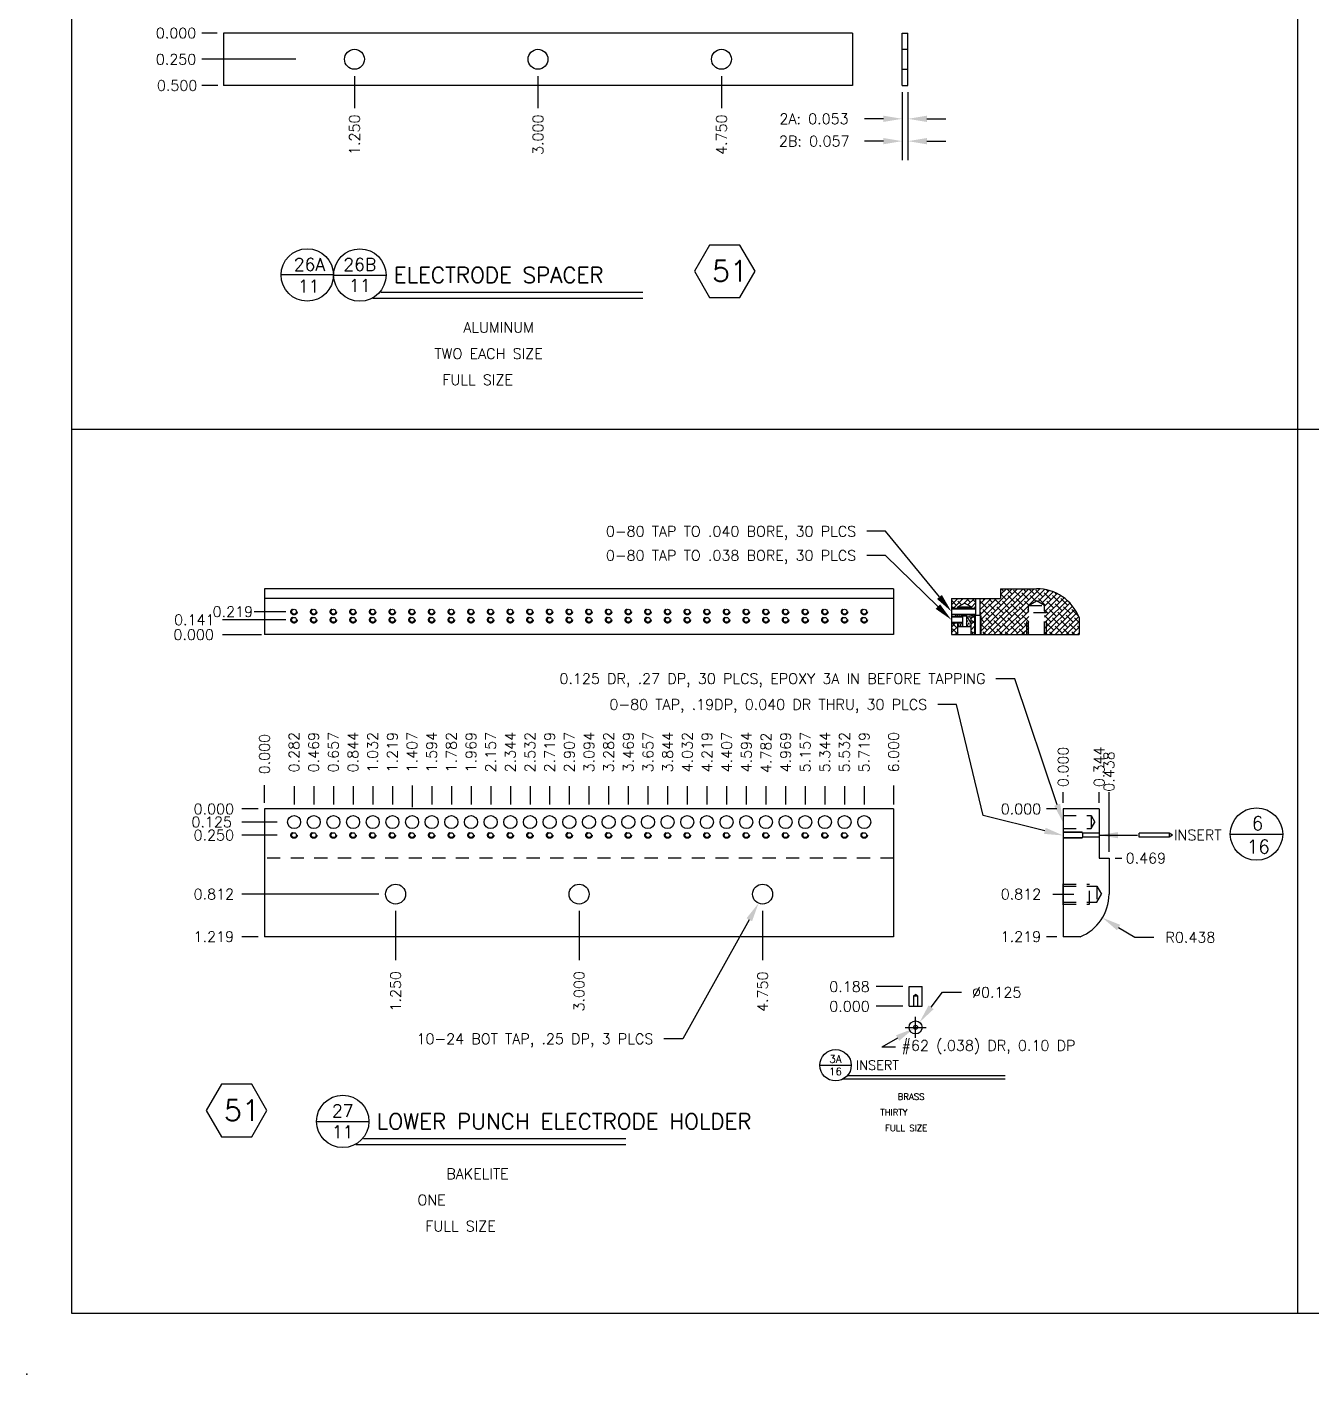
# Model space of a CAD drawing. Extents: x 0.7 to 34.2, y 0.4 to 25.3.
# Drawn here: x 0.74 to 12.99, y 0.44 to 13.29 of the extents above; entities that cross this region are included whole.
import ezdxf
from ezdxf.enums import TextEntityAlignment as Align

# ---------------------------------------------------------------- set-up
doc = ezdxf.new("R2010")
doc.units = 0
doc.header["$MEASUREMENT"] = 0
doc.linetypes.add('HIDDEN2', pattern=[0.1875, 0.125, -0.0625])
doc.layers.get('0').update_dxf_attribs({"linetype": 'CONTINUOUS'})
doc.layers.get('DEFPOINTS').update_dxf_attribs({"linetype": 'CONTINUOUS'})
for name, color, linetype in [('BORDER', 5, 'CONTINUOUS'), ('DIM', 1, 'CONTINUOUS'), ('NFHIDDEN', 6, 'HIDDEN2'), ('OBJECT', 3, 'CONTINUOUS'), ('TEXT', 1, 'CONTINUOUS')]:
    doc.layers.add(name, color=color, linetype=linetype)
doc.styles.add('ROMANS', font='romans')
doc.styles.add('SIMPLEX', font='simplex')
doc.dimstyles.get("Standard").update_dxf_attribs({"dimtxt": 0.1, "dimasz": 0.18, "dimexe": 0.18, "dimexo": 0.0625, "dimgap": 0.1, "dimtad": 0, "dimtih": 1, "dimtoh": 1, "dimdec": 3, "dimzin": 0, "dimdsep": 46, "dimtxsty": 'Standard', "dimcen": 0.1, "dimclrd": 256, "dimclre": 256, "dimclrt": 256, "dimadec": 0, "dimazin": 0, "dimtfac": 0.8, "dimtofl": 0, "dimtmove": 2, "dimatfit": 3, "dimfxl": 1, "dimtolj": 1, "dimtzin": 0, "dimarcsym": 0})

# ---------------------------------------------------------------- blocks, each defined once
blk = doc.blocks.new('*X6')
at = {"color": 0}
for p, q in [((18.525, 28.138), (18.523, 28.143)), ((18.544, 28.143), (18.538, 28.153)), ((18.547, 28.138), (18.544, 28.143)), ((18.566, 28.143), (18.556, 28.16)), ((18.569, 28.138), (18.566, 28.143)), ((18.58, 28.156), (18.578, 28.16)), ((18.587, 28.143), (18.585, 28.148)), ((18.59, 28.138), (18.587, 28.143)), ((18.609, 28.143), (18.599, 28.16)), ((18.612, 28.138), (18.609, 28.143)), ((18.627, 28.15), (18.621, 28.16)), ((18.648, 28.151), (18.643, 28.16)), ((18.524, 28.065), (18.523, 28.068)), ((18.527, 28.06), (18.524, 28.065)), ((18.536, 28.083), (18.534, 28.086)), ((18.543, 28.07), (18.536, 28.083)), ((18.549, 28.06), (18.548, 28.062)), ((18.557, 28.083), (18.554, 28.088)), ((18.566, 28.068), (18.557, 28.083)), ((18.6, 28.083), (18.598, 28.088)), ((18.648, 28.001), (18.6, 28.083)), ((18.618, 28.015), (18.608, 28.032)), ((18.622, 28.083), (18.619, 28.088)), ((18.622, 28.083), (18.622, 28.083)), ((18.636, 28.059), (18.627, 28.075)), ((18.634, 28.138), (18.631, 28.142)), ((18.644, 28.083), (18.641, 28.088)), ((18.648, 28.039), (18.641, 28.05)), ((18.648, 28.076), (18.644, 28.083)), ((18.535, 27.972), (18.523, 27.993)), ((18.537, 28.005), (18.534, 28.01)), ((18.539, 28.002), (18.537, 28.005)), ((18.553, 27.978), (18.544, 27.994)), ((18.559, 28.005), (18.556, 28.01)), ((18.566, 27.993), (18.559, 28.005)), ((18.621, 27.972), (18.604, 28.002)), ((18.632, 27.991), (18.623, 28.007)), ((18.643, 27.972), (18.637, 27.983))]:
    blk.add_line(p, q, dxfattribs=at)
blk = doc.blocks.new('*X7')
at = {"color": 0}
for p, q in [((18.74, 30.991), (19.144, 31.394)), ((18.74, 31.044), (19.091, 31.394)), ((18.74, 31.097), (19.038, 31.394)), ((18.759, 30.957), (19.197, 31.394)), ((18.812, 30.957), (19.25, 31.394)), ((18.865, 30.957), (19.302, 31.393)), ((18.929, 31.339), (18.985, 31.394)), ((18.929, 31.392), (18.932, 31.394)), ((18.959, 31.369), (18.934, 31.394)), ((19.039, 31.343), (18.987, 31.394)), ((19.118, 31.316), (19.052, 31.382)), ((19.198, 31.289), (19.132, 31.356)), ((19.171, 31.369), (19.146, 31.394)), ((19.198, 31.237), (19.349, 31.388)), ((19.251, 31.343), (19.199, 31.394)), ((19.331, 31.316), (19.264, 31.382)), ((19.286, 31.272), (19.392, 31.378)), ((19.32, 31.253), (19.432, 31.364)), ((19.41, 31.289), (19.344, 31.356)), ((19.384, 31.369), (19.369, 31.383)), ((19.463, 31.343), (19.448, 31.358)), ((18.46, 31.241), (18.52, 31.301)), ((18.46, 31.294), (18.467, 31.301)), ((18.509, 31.236), (18.46, 31.285)), ((18.478, 31.206), (18.573, 31.301)), ((18.556, 31.242), (18.522, 31.276)), ((18.562, 31.289), (18.551, 31.301)), ((18.582, 31.257), (18.626, 31.301)), ((18.602, 31.249), (18.601, 31.25)), ((18.641, 31.263), (18.604, 31.301)), ((18.618, 31.24), (18.679, 31.301)), ((18.648, 31.216), (18.69, 31.259)), ((18.69, 31.267), (18.657, 31.301)), ((18.73, 31.193), (18.838, 31.301)), ((18.73, 31.246), (18.785, 31.301)), ((18.73, 31.299), (18.732, 31.301)), ((18.732, 31.141), (18.891, 31.301)), ((18.8, 31.21), (18.734, 31.276)), ((18.774, 31.289), (18.763, 31.301)), ((18.88, 31.183), (18.813, 31.25)), ((18.853, 31.263), (18.816, 31.301)), ((18.933, 31.236), (18.869, 31.301)), ((18.918, 30.957), (19.197, 31.235)), ((18.986, 31.289), (18.929, 31.346)), ((19.012, 31.21), (18.946, 31.276)), ((19.065, 31.263), (18.999, 31.329)), ((19.092, 31.183), (19.026, 31.25)), ((19.145, 31.236), (19.079, 31.303)), ((19.198, 31.237), (19.158, 31.276)), ((19.265, 31.275), (19.211, 31.329)), ((19.357, 31.236), (19.291, 31.303)), ((19.349, 31.228), (19.469, 31.348)), ((19.349, 31.175), (19.503, 31.329)), ((19.368, 31.141), (19.534, 31.307)), ((19.368, 31.088), (19.563, 31.284)), ((19.368, 31.035), (19.59, 31.258)), ((19.368, 30.982), (19.615, 31.229)), ((19.437, 31.21), (19.37, 31.276)), ((19.49, 31.263), (19.423, 31.329)), ((19.516, 31.183), (19.45, 31.25)), ((19.569, 31.236), (19.503, 31.303)), ((18.46, 31.135), (18.471, 31.146)), ((18.463, 31.123), (18.46, 31.126)), ((18.486, 31.206), (18.469, 31.223)), ((18.471, 31.146), (18.476, 31.151)), ((18.473, 31.201), (18.478, 31.206)), ((18.491, 31.201), (18.486, 31.206)), ((18.511, 31.128), (18.495, 31.144)), ((18.501, 31.123), (18.506, 31.128)), ((18.506, 31.128), (18.523, 31.144)), ((18.516, 31.123), (18.511, 31.128)), ((18.651, 31.201), (18.648, 31.203)), ((18.648, 31.11), (18.683, 31.146)), ((18.68, 31.118), (18.652, 31.146)), ((18.685, 31.113), (18.68, 31.118)), ((18.69, 31.214), (18.681, 31.223)), ((18.685, 31.201), (18.69, 31.206)), ((18.69, 31.206), (18.69, 31.206)), ((18.747, 31.157), (18.73, 31.174)), ((18.74, 31.111), (18.735, 31.116)), ((18.774, 31.077), (18.74, 31.111)), ((18.827, 31.13), (18.76, 31.197)), ((18.853, 31.051), (18.787, 31.117)), ((18.906, 31.104), (18.84, 31.17)), ((18.959, 31.157), (18.893, 31.223)), ((18.986, 31.077), (18.92, 31.144)), ((18.971, 30.957), (19.178, 31.163)), ((19.039, 31.13), (18.973, 31.197)), ((19.065, 31.051), (18.999, 31.117)), ((19.024, 30.957), (19.178, 31.11)), ((19.118, 31.104), (19.052, 31.17)), ((19.171, 31.157), (19.105, 31.223)), ((19.178, 31.098), (19.132, 31.144)), ((19.178, 31.163), (19.179, 31.165)), ((19.178, 31.11), (19.197, 31.129)), ((19.179, 31.165), (19.197, 31.182)), ((19.197, 31.185), (19.185, 31.197)), ((19.384, 31.157), (19.349, 31.192)), ((19.349, 31.122), (19.368, 31.141)), ((19.368, 31.12), (19.349, 31.139)), ((19.41, 31.077), (19.368, 31.12)), ((19.396, 30.957), (19.637, 31.198)), ((19.463, 31.13), (19.397, 31.197)), ((19.49, 31.051), (19.423, 31.117)), ((19.449, 30.957), (19.657, 31.165)), ((19.543, 31.104), (19.476, 31.17)), ((19.502, 30.957), (19.674, 31.13)), ((19.596, 31.157), (19.529, 31.223)), ((19.622, 31.077), (19.556, 31.144)), ((19.673, 31.132), (19.609, 31.197)), ((19.679, 31.074), (19.635, 31.117)), ((18.465, 31.068), (18.46, 31.073)), ((18.46, 31.029), (18.499, 31.068)), ((18.46, 30.976), (18.523, 31.038)), ((18.509, 31.024), (18.465, 31.068)), ((18.523, 30.957), (18.469, 31.011)), ((18.494, 30.957), (18.523, 30.985)), ((18.499, 31.068), (18.504, 31.073)), ((18.523, 31.063), (18.522, 31.064)), ((18.648, 31.057), (18.68, 31.09)), ((18.648, 31.004), (18.68, 31.037)), ((18.668, 30.971), (18.648, 30.991)), ((18.653, 30.957), (18.68, 30.984)), ((18.68, 31.065), (18.654, 31.091)), ((18.68, 31.09), (18.685, 31.095)), ((18.685, 31.06), (18.68, 31.065)), ((18.68, 31.037), (18.685, 31.042)), ((18.68, 30.984), (18.685, 30.989)), ((18.685, 31.007), (18.681, 31.011)), ((18.735, 31.092), (18.74, 31.097)), ((18.74, 31.058), (18.735, 31.063)), ((18.735, 31.039), (18.74, 31.044)), ((18.735, 30.986), (18.74, 30.991)), ((18.8, 30.998), (18.74, 31.058)), ((18.788, 30.957), (18.76, 30.985)), ((18.88, 30.971), (18.813, 31.038)), ((18.933, 31.024), (18.866, 31.091)), ((18.947, 30.957), (18.893, 31.011)), ((19.012, 30.998), (18.946, 31.064)), ((19, 30.957), (18.973, 30.985)), ((19.092, 30.971), (19.026, 31.038)), ((19.077, 30.957), (19.178, 31.057)), ((19.145, 31.024), (19.079, 31.091)), ((19.159, 30.957), (19.105, 31.011)), ((19.13, 30.957), (19.178, 31.004)), ((19.178, 31.044), (19.158, 31.064)), ((19.197, 31.079), (19.178, 31.098)), ((19.178, 31.057), (19.197, 31.076)), ((19.197, 31.025), (19.178, 31.044)), ((19.178, 31.004), (19.197, 31.023)), ((19.183, 30.957), (19.197, 30.97)), ((19.197, 30.972), (19.185, 30.985)), ((19.349, 31.069), (19.368, 31.088)), ((19.349, 31.016), (19.368, 31.035)), ((19.357, 31.024), (19.349, 31.033)), ((19.349, 30.963), (19.368, 30.982)), ((19.368, 30.961), (19.349, 30.98)), ((19.437, 30.998), (19.37, 31.064)), ((19.425, 30.957), (19.397, 30.985)), ((19.516, 30.971), (19.45, 31.038)), ((19.569, 31.024), (19.503, 31.091)), ((19.584, 30.957), (19.529, 31.011)), ((19.555, 30.957), (19.679, 31.081)), ((19.649, 30.998), (19.582, 31.064)), ((19.608, 30.957), (19.679, 31.028)), ((19.637, 30.957), (19.609, 30.985)), ((19.661, 30.957), (19.679, 30.975)), ((19.679, 31.021), (19.662, 31.038)), ((18.735, 30.957), (18.735, 30.957)), ((18.841, 30.957), (18.84, 30.958)), ((19.053, 30.957), (19.052, 30.958)), ((19.372, 30.957), (19.368, 30.961)), ((19.478, 30.957), (19.476, 30.958))]:
    blk.add_line(p, q, dxfattribs=at)
blk = doc.blocks.new('*D10')
at = {"linetype": 'ByBlock', "transparency": 16777216}
for p, q in [((19.526, 26.098), (19.526, 26.298)), ((19.426, 26.198), (19.626, 26.198)), ((20.055, 25.88), (20.209, 25.787)), ((20.209, 25.787), (20.389, 25.787))]:
    blk.add_line(p, q, dxfattribs=at)
blk.add_solid([(20.039, 25.854), (20.07, 25.906), (19.901, 25.973)], dxfattribs=at)
at = {"layer": 'DEFPOINTS', "color": 0, "linetype": 'ByBlock', "transparency": 16777216}
for p in [(19.526, 26.198), (19.901, 25.973)]:
    blk.add_point(p, dxfattribs=at)
at = {"linetype": 'ByBlock', "transparency": 16777216, "style": 'SIMPLEX'}
blk.add_text('R0.438', height=0.1, dxfattribs=at).set_placement((20.739, 25.787), align=Align.MIDDLE_CENTER)
blk = doc.blocks.new('*D11')
at = {"linetype": 'ByBlock', "transparency": 16777216}
for p, q in [((18.733, 30.085), (18.843, 30.228)), ((18.843, 30.228), (19.023, 30.228)), ((18.585, 29.793), (18.585, 29.993)), ((18.485, 29.893), (18.685, 29.893))]:
    blk.add_line(p, q, dxfattribs=at)
blk.add_solid([(18.757, 30.067), (18.709, 30.103), (18.623, 29.942)], dxfattribs=at)
at = {"layer": 'DEFPOINTS', "color": 0, "linetype": 'ByBlock', "transparency": 16777216}
for p in [(18.623, 29.942), (18.547, 29.843)]:
    blk.add_point(p, dxfattribs=at)
at = {"linetype": 'ByBlock', "transparency": 16777216, "style": 'SIMPLEX'}
blk.add_text('%%c0.125', height=0.1, dxfattribs=at).set_placement((19.359, 30.228), align=Align.MIDDLE_CENTER)
blk = doc.blocks.new('P-TITLE')
at = {"layer": 'OBJECT'}
for p, q in [((-1.562, -0.638), (-1.062, -0.638)), ((1.387, -0.862), (-1.188, -0.862)), ((-1.113, -0.8), (1.387, -0.8))]:
    blk.add_line(p, q, dxfattribs=at)
blk.add_circle((-1.312, -0.638), 0.25, dxfattribs=at)
at = {"layer": 'OBJECT', "style": 'ROMANS'}
for tag, p in [('NO.', (-1.312, -0.538)), ('PAGE', (-1.312, -0.738))]:
    blk.add_attdef(tag, text='', height=0.12, dxfattribs=at).set_placement(p, align=Align.MIDDLE)
for tag, p, height in [('DESCRIPTION', (-0.988, -0.712), 0.15), ('MATERIAL', (-0.325, -1.188), 0.1), ('#_REQUIRED', (-0.6, -1.438), 0.1), ('SCALE', (-0.525, -1.688), 0.1)]:
    blk.add_attdef(tag, p, '', height=height, dxfattribs=at)
at = {"layer": 'OBJECT', "style": 'ROMANS', "flags": 2}
for tag, p in [('MATERIAL:', (-1.163, -1.188)), ('REQD:', (-1.163, -1.438)), ('SCALE:', (-1.163, -1.688))]:
    blk.add_attdef(tag, p, '', height=0.1, dxfattribs=at)
blk = doc.blocks.new('*D12')
at = {"linetype": 'ByBlock', "transparency": 16777216}
for p, q in [((9.088, 26.944), (9.088, 26.509)), ((9.143, 26.944), (9.143, 26.509)), ((8.908, 26.689), (8.728, 26.689)), ((9.323, 26.689), (9.503, 26.689))]:
    blk.add_line(p, q, dxfattribs=at)
for points in [[(8.908, 26.719), (8.908, 26.659), (9.088, 26.689)], [(9.323, 26.719), (9.323, 26.659), (9.143, 26.689)]]:
    blk.add_solid(points, dxfattribs=at)
at = {"layer": 'DEFPOINTS', "color": 0, "linetype": 'ByBlock', "transparency": 16777216}
for p in [(9.088, 27.007), (9.143, 27.007), (9.088, 26.689)]:
    blk.add_point(p, dxfattribs=at)
at = {"linetype": 'ByBlock', "transparency": 16777216, "style": 'SIMPLEX'}
blk.add_text('2A: 0.053', height=0.1, dxfattribs=at).set_placement((8.247, 26.689), align=Align.MIDDLE_CENTER)
blk = doc.blocks.new('*D13')
at = {"linetype": 'ByBlock', "transparency": 16777216}
for p, q in [((9.088, 26.944), (9.088, 26.296)), ((9.143, 26.944), (9.143, 26.296)), ((8.908, 26.476), (8.728, 26.476)), ((9.323, 26.476), (9.503, 26.476))]:
    blk.add_line(p, q, dxfattribs=at)
for points in [[(8.908, 26.506), (8.908, 26.446), (9.088, 26.476)], [(9.323, 26.506), (9.323, 26.446), (9.143, 26.476)]]:
    blk.add_solid(points, dxfattribs=at)
at = {"layer": 'DEFPOINTS', "color": 0, "linetype": 'ByBlock', "transparency": 16777216}
for p in [(9.088, 27.007), (9.143, 27.007), (9.088, 26.476)]:
    blk.add_point(p, dxfattribs=at)
at = {"linetype": 'ByBlock', "transparency": 16777216, "style": 'SIMPLEX'}
blk.add_text('2B: 0.057', height=0.1, dxfattribs=at).set_placement((8.249, 26.476), align=Align.MIDDLE_CENTER)

msp = doc.modelspace()

# ---------------------------------------------------------------- linework, layer by layer
at = {"layer": 'BORDER'}
for p, q in [((1.1643, 22.0188), (1.1643, 1.0188)), ((12.8576, 22.0188), (12.8576, 1.0188)), ((1.1643, 9.4516), (24.007, 9.4516)), ((1.1643, 1.0188), (34.1643, 1.0188))]:
    msp.add_line(p, q, dxfattribs=at)
at = {"layer": 'DIM'}
for p, q in [((2.5541, 13.2311), (2.4095, 13.2311)), ((3.3041, 12.9811), (2.4095, 12.9811)), ((2.5604, 12.7311), (2.4095, 12.7311)), ((3.8641, 12.8211), (3.8641, 12.5141)), ((5.6141, 12.8211), (5.6141, 12.5141)), ((7.3641, 12.8211), (7.3641, 12.5141)), ((3.2104, 7.7112), (2.9064, 7.7112)), ((9.7872, 7.7412), (9.5572, 7.7412)), ((3.2104, 7.6332), (2.6071, 7.6332)), ((9.7872, 7.6812), (9.5572, 7.6812)), ((9.6632, 7.6632), (9.5572, 7.6632)), ((9.6632, 7.6032), (9.5572, 7.6032)), ((9.7822, 7.6751), (9.7772, 7.6722)), ((9.7772, 7.6722), (9.7772, 7.4924)), ((9.8322, 7.6751), (9.8372, 7.6722)), ((9.8372, 7.6722), (9.8372, 7.4924)), ((2.6044, 7.4924), (2.979, 7.4924)), ((2.6044, 7.4924), (2.979, 7.4924)), ((3.0063, 5.8895), (3.0063, 6.0581)), ((3.2882, 6.048), (3.2882, 5.8714)), ((3.4757, 6.048), (3.4757, 5.8714)), ((3.6632, 6.048), (3.6632, 5.8714)), ((3.8507, 6.048), (3.8507, 5.8714)), ((4.0382, 6.048), (4.0382, 5.8714)), ((4.2257, 6.048), (4.2257, 5.8714)), ((4.4132, 6.0543), (4.4132, 5.8473)), ((4.6007, 6.048), (4.6007, 5.8714)), ((4.7882, 6.048), (4.7882, 5.8714)), ((4.9757, 6.048), (4.9757, 5.8714)), ((5.1632, 6.048), (5.1632, 5.8714)), ((5.3507, 6.048), (5.3507, 5.8714)), ((5.5382, 6.048), (5.5382, 5.8714)), ((5.7257, 6.048), (5.7257, 5.8714)), ((5.9132, 6.048), (5.9132, 5.8714)), ((6.1007, 6.048), (6.1007, 5.8714)), ((6.2882, 6.048), (6.2882, 5.8714)), ((6.4757, 6.048), (6.4757, 5.8714)), ((6.6632, 6.048), (6.6632, 5.8714)), ((6.8507, 6.048), (6.8507, 5.8714)), ((7.0382, 6.048), (7.0382, 5.8714)), ((7.2257, 6.048), (7.2257, 5.8714)), ((7.4132, 6.048), (7.4132, 5.8714)), ((7.6007, 6.048), (7.6007, 5.8714)), ((7.7882, 6.048), (7.7882, 5.8714)), ((7.9757, 6.048), (7.9757, 5.8714)), ((8.1632, 6.048), (8.1632, 5.8714)), ((8.3507, 6.048), (8.3507, 5.8714)), ((8.5382, 6.048), (8.5382, 5.8714)), ((8.7257, 6.048), (8.7257, 5.8714)), ((9.0063, 6.0543), (9.0063, 5.8725)), ((10.6229, 5.8895), (10.6229, 5.9898)), ((10.9667, 5.8895), (10.9667, 5.9898)), ((11.0604, 5.4207), (11.0604, 5.9898)), ((2.9463, 5.8295), (2.789, 5.8295)), ((10.5629, 5.8295), (10.4647, 5.8295)), ((3.1282, 5.7045), (2.789, 5.7045)), ((3.1282, 5.5795), (2.789, 5.5795)), ((10.8027, 5.6095), (10.6229, 5.6095)), ((10.8056, 5.6045), (10.6229, 5.6045)), ((10.8056, 5.5545), (10.6229, 5.5545)), ((10.8027, 5.5495), (10.6229, 5.5495)), ((10.8085, 5.5995), (10.8027, 5.6095)), ((10.8085, 5.5595), (10.8027, 5.5495)), ((10.9667, 5.5995), (10.8085, 5.5995)), ((10.9667, 5.5595), (10.8085, 5.5595)), ((11.1204, 5.3607), (11.1825, 5.3607)), ((4.0963, 5.017), (2.789, 5.017)), ((10.5229, 5.017), (10.7229, 5.017)), ((4.2563, 4.857), (4.2563, 4.3857)), ((6.0063, 4.857), (6.0063, 4.3857)), ((7.7563, 4.857), (7.7563, 4.3857)), ((2.9463, 4.6107), (2.789, 4.6107)), ((10.5629, 4.6107), (10.4647, 4.6107)), ((9.0929, 4.1351), (8.8382, 4.1351)), ((9.0929, 3.9473), (8.8382, 3.9473)), ((9.0245, 3.5557), (8.8936, 3.5557))]:
    msp.add_line(p, q, dxfattribs=at)
at = {"layer": 'DIM', "linetype": 'ByBlock'}
msp.add_line((9.044, 3.6446), (8.8936, 3.5557), dxfattribs=at)
at = {"layer": 'DIM'}
msp.add_point((0.7406, 0.4389), dxfattribs=at)
at = {"layer": 'DIM', "linetype": 'ByBlock'}
msp.add_solid([(9.0593, 3.6187), (9.0288, 3.6704), (9.199, 3.7361)], dxfattribs=at)
at = {"layer": 'NFHIDDEN'}
for p, q in [((9.0879, 13.0761), (9.1429, 13.0761)), ((9.0879, 12.8861), (9.1429, 12.8861)), ((10.2939, 7.7716), (10.3699, 7.8155)), ((10.2939, 7.4924), (10.2939, 7.7716)), ((10.2939, 7.7716), (10.4459, 7.7716)), ((10.4459, 7.7716), (10.3699, 7.8155)), ((10.4459, 7.4924), (10.4459, 7.7716)), ((10.2749, 7.4924), (10.2749, 7.7006)), ((10.4649, 7.7006), (10.2749, 7.7006)), ((10.4649, 7.4924), (10.4649, 7.7006)), ((10.6229, 5.767), (10.8887, 5.767)), ((10.8887, 5.767), (10.9248, 5.7045)), ((10.8887, 5.767), (10.8887, 5.642)), ((10.8887, 5.642), (10.9248, 5.7045)), ((10.6229, 5.642), (10.8887, 5.642)), ((10.8085, 5.5995), (10.8085, 5.5595)), ((9.0063, 5.3607), (3.0063, 5.3607)), ((10.6229, 5.112), (10.8729, 5.112)), ((10.6229, 5.093), (10.944, 5.093)), ((10.8729, 4.922), (10.8729, 5.112)), ((10.944, 5.093), (10.9879, 5.017)), ((10.944, 5.093), (10.944, 4.941)), ((10.944, 4.941), (10.9879, 5.017)), ((10.6229, 4.941), (10.944, 4.941)), ((10.6229, 4.922), (10.8729, 4.922))]:
    msp.add_line(p, q, dxfattribs=at)
for centre in [(3.2882, 7.7112), (3.4757, 7.7112), (3.6632, 7.7112), (3.8507, 7.7112), (4.0382, 7.7112), (4.2257, 7.7112), (4.4132, 7.7112), (4.6007, 7.7112), (4.7882, 7.7112), (4.9757, 7.7112), (5.1632, 7.7112), (5.3507, 7.7112), (5.5382, 7.7112), (5.7257, 7.7112), (5.9132, 7.7112), (6.1007, 7.7112), (6.2882, 7.7112), (6.4757, 7.7112), (6.6632, 7.7112), (6.8507, 7.7112), (7.0382, 7.7112), (7.2257, 7.7112), (7.4132, 7.7112), (7.6007, 7.7112), (7.7882, 7.7112), (7.9757, 7.7112), (8.1632, 7.7112), (8.3507, 7.7112), (8.5382, 7.7112), (8.7257, 7.7112), (3.2882, 7.6332), (3.4757, 7.6332), (3.6632, 7.6332), (3.8507, 7.6332), (4.0382, 7.6332), (4.2257, 7.6332), (4.4132, 7.6332), (4.6007, 7.6332), (4.7882, 7.6332), (4.9757, 7.6332), (5.1632, 7.6332), (5.3507, 7.6332), (5.5382, 7.6332), (5.7257, 7.6332), (5.9132, 7.6332), (6.1007, 7.6332), (6.2882, 7.6332), (6.4757, 7.6332), (6.6632, 7.6332), (6.8507, 7.6332), (7.0382, 7.6332), (7.2257, 7.6332), (7.4132, 7.6332), (7.6007, 7.6332), (7.7882, 7.6332), (7.9757, 7.6332), (8.1632, 7.6332), (8.3507, 7.6332), (8.5382, 7.6332), (8.7257, 7.6332), (3.2882, 5.5795), (3.4757, 5.5795), (3.6632, 5.5795), (3.8507, 5.5795), (4.0382, 5.5795), (4.2257, 5.5795), (4.4132, 5.5795), (4.6007, 5.5795), (4.7882, 5.5795), (4.9757, 5.5795), (5.1632, 5.5795), (5.3507, 5.5795), (5.5382, 5.5795), (5.7257, 5.5795), (5.9132, 5.5795), (6.1007, 5.5795), (6.2882, 5.5795), (6.4757, 5.5795), (6.6632, 5.5795), (6.8507, 5.5795), (7.0382, 5.5795), (7.2257, 5.5795), (7.4132, 5.5795), (7.6007, 5.5795), (7.7882, 5.5795), (7.9757, 5.5795), (8.1632, 5.5795), (8.3507, 5.5795), (8.5382, 5.5795), (8.7257, 5.5795)]:
    msp.add_circle(centre, 0.03, dxfattribs=at)
at = {"layer": 'OBJECT'}
for p, q in [((8.6141, 13.2311), (2.6141, 13.2311)), ((2.6141, 13.2311), (2.6141, 12.7311)), ((8.6141, 13.2311), (8.6141, 12.7311)), ((9.0879, 13.2311), (9.1429, 13.2311)), ((9.0879, 12.7311), (9.0879, 13.2311)), ((9.1429, 12.7311), (9.1429, 13.2311)), ((8.6141, 12.7311), (2.6141, 12.7311)), ((9.0879, 12.7311), (9.1429, 12.7311)), ((3.6649, 10.9234), (3.1639, 10.9234)), ((3.0063, 7.9299), (3.0063, 7.4924)), ((9.0063, 7.9299), (3.0063, 7.9299)), ((9.0063, 7.9299), (9.0063, 7.4924)), ((10.026, 7.9299), (10.026, 7.8362)), ((10.026, 7.9299), (10.3697, 7.9299)), ((9.0063, 7.8362), (3.0063, 7.8362)), ((9.5572, 7.8362), (9.5572, 7.4924)), ((9.5572, 7.8362), (10.026, 7.8362)), ((9.7872, 7.7362), (9.5572, 7.7362)), ((9.6197, 7.7582), (9.6822, 7.7943)), ((9.6197, 7.7582), (9.7447, 7.7582)), ((9.6197, 7.7362), (9.6197, 7.7582)), ((9.7447, 7.7582), (9.6822, 7.7943)), ((9.7447, 7.7362), (9.7447, 7.7582)), ((9.7872, 7.8362), (9.7872, 7.6779)), ((9.8272, 7.8362), (9.8272, 7.6779)), ((9.7872, 7.6862), (9.5572, 7.6862)), ((9.6632, 7.6582), (9.5572, 7.6582)), ((9.6632, 7.6082), (9.5572, 7.6082)), ((9.6197, 7.6582), (9.6197, 7.6862)), ((9.6197, 7.4924), (9.6197, 7.6082)), ((9.6632, 7.6708), (9.6822, 7.6818)), ((9.6632, 7.6708), (9.6632, 7.5704)), ((9.6632, 7.6708), (9.7012, 7.6708)), ((9.7012, 7.6708), (9.6822, 7.6818)), ((9.7012, 7.6708), (9.7012, 7.5704)), ((9.7447, 7.4924), (9.7447, 7.6862)), ((9.7822, 7.6751), (9.7872, 7.6779)), ((9.7822, 7.6751), (9.7822, 7.4924)), ((9.8322, 7.6751), (9.7822, 7.6751)), ((9.7872, 7.6779), (9.8272, 7.6779)), ((9.8272, 7.6779), (9.8322, 7.6751)), ((9.8322, 7.6751), (9.8322, 7.4924)), ((10.776, 7.6548), (10.776, 7.4924)), ((9.0063, 7.4924), (3.0063, 7.4924)), ((9.5572, 7.4924), (10.776, 7.4924)), ((9.6197, 7.5704), (9.7447, 7.5704)), ((9.0063, 5.8295), (3.0063, 5.8295)), ((3.0063, 5.8295), (3.0063, 4.6107)), ((9.0063, 5.8295), (9.0063, 4.6107)), ((10.6229, 5.8295), (10.6229, 4.6107)), ((10.9667, 5.8295), (10.6229, 5.8295)), ((10.9667, 5.8295), (10.9667, 5.3607)), ((11.3468, 5.5595), (11.3468, 5.5995)), ((11.6325, 5.5995), (11.3468, 5.5995)), ((11.6325, 5.5595), (11.3468, 5.5595)), ((11.6671, 5.5795), (11.6325, 5.5995)), ((11.6671, 5.5795), (11.6325, 5.5995)), ((11.6325, 5.5995), (11.6325, 5.5595)), ((11.6671, 5.5795), (11.6325, 5.5595)), ((11.6671, 5.5795), (11.6325, 5.5595)), ((10.9667, 5.3607), (11.0604, 5.3607)), ((11.0604, 5.3607), (11.0604, 5.017)), ((9.0063, 4.6107), (3.0063, 4.6107)), ((10.7853, 4.6107), (10.6229, 4.6107)), ((9.1529, 4.1351), (9.2779, 4.1351)), ((9.1529, 3.9473), (9.1529, 4.1351)), ((9.2779, 3.9473), (9.2779, 4.1351)), ((9.1964, 4.0477), (9.2154, 4.0587)), ((9.1964, 4.0477), (9.2344, 4.0477)), ((9.1964, 4.0477), (9.1964, 3.9473)), ((9.2344, 4.0477), (9.2154, 4.0587)), ((9.2344, 4.0477), (9.2344, 3.9473)), ((9.1529, 3.9473), (9.2779, 3.9473))]:
    msp.add_line(p, q, dxfattribs=at)
for points in [[(7.2512, 11.2086), (7.1069, 10.9586), (7.2512, 10.7086), (7.5399, 10.7086), (7.6842, 10.9586), (7.5399, 11.2086)], [(2.5955, 3.2029), (2.4511, 2.9529), (2.5955, 2.7029), (2.8841, 2.7029), (3.0285, 2.9529), (2.8841, 3.2029)]]:
    msp.add_lwpolyline(points, close=True, dxfattribs=at)
for centre, radius in [((3.8641, 12.9811), 0.095), ((5.6141, 12.9811), 0.095), ((7.3641, 12.9811), 0.095), ((3.4139, 10.9234), 0.25), ((3.2882, 7.7112), 0.0232), ((3.4757, 7.7112), 0.0232), ((3.6632, 7.7112), 0.0232), ((3.8507, 7.7112), 0.0232), ((4.0382, 7.7112), 0.0232), ((4.2257, 7.7112), 0.0232), ((4.4132, 7.7112), 0.0232), ((4.6007, 7.7112), 0.0232), ((4.7882, 7.7112), 0.0232), ((4.9757, 7.7112), 0.0232), ((5.1632, 7.7112), 0.0232), ((5.3507, 7.7112), 0.0232), ((5.5382, 7.7112), 0.0232), ((5.7257, 7.7112), 0.0232), ((5.9132, 7.7112), 0.0232), ((6.1007, 7.7112), 0.0232), ((6.2882, 7.7112), 0.0232), ((6.4757, 7.7112), 0.0232), ((6.6632, 7.7112), 0.0232), ((6.8507, 7.7112), 0.0232), ((7.0382, 7.7112), 0.0232), ((7.2257, 7.7112), 0.0232), ((7.4132, 7.7112), 0.0232), ((7.6007, 7.7112), 0.0232), ((7.7882, 7.7112), 0.0232), ((7.9757, 7.7112), 0.0232), ((8.1632, 7.7112), 0.0232), ((8.3507, 7.7112), 0.0232), ((8.5382, 7.7112), 0.0232), ((8.7257, 7.7112), 0.0232), ((3.2882, 7.6332), 0.0232), ((3.4757, 7.6332), 0.0232), ((3.6632, 7.6332), 0.0232), ((3.8507, 7.6332), 0.0232), ((4.0382, 7.6332), 0.0232), ((4.2257, 7.6332), 0.0232), ((4.4132, 7.6332), 0.0232), ((4.6007, 7.6332), 0.0232), ((4.7882, 7.6332), 0.0232), ((4.9757, 7.6332), 0.0232), ((5.1632, 7.6332), 0.0232), ((5.3507, 7.6332), 0.0232), ((5.5382, 7.6332), 0.0232), ((5.7257, 7.6332), 0.0232), ((5.9132, 7.6332), 0.0232), ((6.1007, 7.6332), 0.0232), ((6.2882, 7.6332), 0.0232), ((6.4757, 7.6332), 0.0232), ((6.6632, 7.6332), 0.0232), ((6.8507, 7.6332), 0.0232), ((7.0382, 7.6332), 0.0232), ((7.2257, 7.6332), 0.0232), ((7.4132, 7.6332), 0.0232), ((7.6007, 7.6332), 0.0232), ((7.7882, 7.6332), 0.0232), ((7.9757, 7.6332), 0.0232), ((8.1632, 7.6332), 0.0232), ((8.3507, 7.6332), 0.0232), ((8.5382, 7.6332), 0.0232), ((8.7257, 7.6332), 0.0232), ((3.2882, 5.7045), 0.0625), ((3.4757, 5.7045), 0.0625), ((3.6632, 5.7045), 0.0625), ((3.8507, 5.7045), 0.0625), ((4.0382, 5.7045), 0.0625), ((4.2257, 5.7045), 0.0625), ((4.4132, 5.7045), 0.0625), ((4.6007, 5.7045), 0.0625), ((4.7882, 5.7045), 0.0625), ((4.9757, 5.7045), 0.0625), ((5.1632, 5.7045), 0.0625), ((5.3507, 5.7045), 0.0625), ((5.5382, 5.7045), 0.0625), ((5.7257, 5.7045), 0.0625), ((5.9132, 5.7045), 0.0625), ((6.1007, 5.7045), 0.0625), ((6.2882, 5.7045), 0.0625), ((6.4757, 5.7045), 0.0625), ((6.6632, 5.7045), 0.0625), ((6.8507, 5.7045), 0.0625), ((7.0382, 5.7045), 0.0625), ((7.2257, 5.7045), 0.0625), ((7.4132, 5.7045), 0.0625), ((7.6007, 5.7045), 0.0625), ((7.7882, 5.7045), 0.0625), ((7.9757, 5.7045), 0.0625), ((8.1632, 5.7045), 0.0625), ((8.3507, 5.7045), 0.0625), ((8.5382, 5.7045), 0.0625), ((8.7257, 5.7045), 0.0625), ((3.2882, 5.5795), 0.0232), ((3.4757, 5.5795), 0.0232), ((3.6632, 5.5795), 0.0232), ((3.8507, 5.5795), 0.0232), ((4.0382, 5.5795), 0.0232), ((4.2257, 5.5795), 0.0232), ((4.4132, 5.5795), 0.0232), ((4.6007, 5.5795), 0.0232), ((4.7882, 5.5795), 0.0232), ((4.9757, 5.5795), 0.0232), ((5.1632, 5.5795), 0.0232), ((5.3507, 5.5795), 0.0232), ((5.5382, 5.5795), 0.0232), ((5.7257, 5.5795), 0.0232), ((5.9132, 5.5795), 0.0232), ((6.1007, 5.5795), 0.0232), ((6.2882, 5.5795), 0.0232), ((6.4757, 5.5795), 0.0232), ((6.6632, 5.5795), 0.0232), ((6.8507, 5.5795), 0.0232), ((7.0382, 5.5795), 0.0232), ((7.2257, 5.5795), 0.0232), ((7.4132, 5.5795), 0.0232), ((7.6007, 5.5795), 0.0232), ((7.7882, 5.5795), 0.0232), ((7.9757, 5.5795), 0.0232), ((8.1632, 5.5795), 0.0232), ((8.3507, 5.5795), 0.0232), ((8.5382, 5.5795), 0.0232), ((8.7257, 5.5795), 0.0232), ((4.2563, 5.017), 0.095), ((6.0063, 5.017), 0.095), ((7.7563, 5.017), 0.095), ((9.2154, 3.7458), 0.0625), ((9.2154, 3.7458), 0.019)]:
    msp.add_circle(centre, radius, dxfattribs=at)
for centre, start, end in [((10.3697, 7.4924), 21.78679, 90), ((10.6229, 5.017), 291.78679, 0)]:
    msp.add_arc(centre, 0.4375, start, end, dxfattribs=at)
at = {"layer": 'TEXT'}
for p, q in [((8.9292, 8.478), (8.7492, 8.478)), ((9.443, 7.852), (8.9292, 8.478)), ((8.9292, 8.2482), (8.7492, 8.2482)), ((9.4286, 7.7594), (8.9292, 8.2482)), ((10.1619, 7.0725), (9.9819, 7.0725)), ((10.5657, 5.8699), (10.1619, 7.0725)), ((9.6061, 6.8256), (9.4261, 6.8256)), ((9.8609, 5.7687), (9.6061, 6.8256)), ((10.4484, 5.6207), (9.8609, 5.7687)), ((12.2167, 5.5896), (12.7167, 5.5896)), ((7.6298, 4.7731), (6.9945, 3.637)), ((6.9945, 3.637), (6.8145, 3.637))]:
    msp.add_line(p, q, dxfattribs=at)
msp.add_circle((12.4667, 5.5896), 0.25, dxfattribs=at)
for points in [[(9.4662, 7.871), (9.4198, 7.8329), (9.5572, 7.7128)], [(9.4496, 7.7808), (9.4076, 7.7379), (9.5572, 7.6335)], [(10.5941, 5.8794), (10.5372, 5.8603), (10.6229, 5.6992)], [(10.4557, 5.6498), (10.4411, 5.5916), (10.6229, 5.5768)], [(7.6036, 4.7878), (7.6559, 4.7585), (7.7176, 4.9302)]]:
    msp.add_solid(points, dxfattribs=at)

# ---------------------------------------------------------------- block references
at = {"layer": 'DIM'}
for name, p in [('*X7', (-8.9029, -23.4643)), ('*X6', (-8.9029, -20.4019))]:
    msp.add_blockref(name, p, dxfattribs=at)
at = {"layer": 'TEXT'}
ref = msp.add_blockref('P-TITLE', (5.2274, 11.5609), dxfattribs=at)
ref.add_attrib('SCALE', 'FULL SIZE', (4.7024, 9.8734), dxfattribs={"layer": 'OBJECT', "height": 0.1, "style": 'ROMANS'})
ref.add_attrib('#_REQUIRED', 'TWO EACH SIZE', (4.6274, 10.1229), dxfattribs={"layer": 'OBJECT', "height": 0.1, "style": 'ROMANS'})
ref.add_attrib('MATERIAL', 'ALUMINUM', (4.9024, 10.3734), dxfattribs={"layer": 'OBJECT', "height": 0.1, "style": 'ROMANS'})
ref.add_attrib('NO.', '26B', dxfattribs={"layer": 'OBJECT', "height": 0.12, "style": 'ROMANS'}).set_placement((3.9149, 11.0234), align=Align.MIDDLE)
ref.add_attrib('DESCRIPTION', 'ELECTRODE SPACER', (4.2399, 10.8484), dxfattribs={"layer": 'OBJECT', "height": 0.15, "style": 'ROMANS'})
ref.add_attrib('PAGE', '11', dxfattribs={"layer": 'OBJECT', "height": 0.12, "style": 'ROMANS'}).set_placement((3.9149, 10.8234), align=Align.MIDDLE)
ref = msp.add_blockref('P-TITLE', (9.239, 3.7676), dxfattribs=dict(at, xscale=0.6, yscale=0.6, zscale=0.6))
ref.add_attrib('SCALE', 'FULL SIZE', (8.924, 2.7551), dxfattribs={"layer": 'OBJECT', "height": 0.06, "style": 'ROMANS'})
ref.add_attrib('#_REQUIRED', 'THIRTY', (8.879, 2.9048), dxfattribs={"layer": 'OBJECT', "height": 0.06, "style": 'ROMANS'})
ref.add_attrib('MATERIAL', 'BRASS', (9.044, 3.0551), dxfattribs={"layer": 'OBJECT', "height": 0.06, "style": 'ROMANS'})
ref.add_attrib('NO.', '3A', dxfattribs={"layer": 'OBJECT', "height": 0.072, "style": 'ROMANS'}).set_placement((8.4515, 3.4451), align=Align.MIDDLE)
ref.add_attrib('DESCRIPTION', 'INSERT', (8.6465, 3.3401), dxfattribs={"layer": 'OBJECT', "height": 0.09, "style": 'ROMANS'})
ref.add_attrib('PAGE', '16', dxfattribs={"layer": 'OBJECT', "height": 0.072, "style": 'ROMANS'}).set_placement((8.4515, 3.3251), align=Align.MIDDLE)
ref = msp.add_blockref('P-TITLE', (5.0645, 3.4867), dxfattribs=at)
ref.add_attrib('SCALE', 'FULL SIZE', (4.5395, 1.7992), dxfattribs={"layer": 'OBJECT', "height": 0.1, "style": 'ROMANS'})
ref.add_attrib('#_REQUIRED', 'ONE', (4.4645, 2.0487), dxfattribs={"layer": 'OBJECT', "height": 0.1, "style": 'ROMANS'})
ref.add_attrib('MATERIAL', 'BAKELITE', (4.7395, 2.2992), dxfattribs={"layer": 'OBJECT', "height": 0.1, "style": 'ROMANS'})
ref.add_attrib('NO.', '27', dxfattribs={"layer": 'OBJECT', "height": 0.12, "style": 'ROMANS'}).set_placement((3.752, 2.9492), align=Align.MIDDLE)
ref.add_attrib('DESCRIPTION', 'LOWER PUNCH ELECTRODE HOLDER', (4.077, 2.7742), dxfattribs={"layer": 'OBJECT', "height": 0.15, "style": 'ROMANS'})
ref.add_attrib('PAGE', '11', dxfattribs={"layer": 'OBJECT', "height": 0.12, "style": 'ROMANS'}).set_placement((3.752, 2.7492), align=Align.MIDDLE)

# ---------------------------------------------------------------- texts
at = {"layer": 'DIM', "style": 'SIMPLEX'}
for s, p in [('0.000', (2.3556, 13.181)), ('0.250', (2.3556, 12.931)), ('0.500', (2.3656, 12.6811)), ('0.000', (2.7158, 5.7795)), ('0.000', (10.4131, 5.7795)), ('0.125', (2.6954, 5.6545)), ('0.250', (2.7158, 5.5295)), ('0.812', (2.7158, 4.967)), ('0.812', (10.4131, 4.967)), ('1.219', (2.7158, 4.5607)), ('1.219', (10.4131, 4.5607)), ('0.188', (8.7782, 4.0851)), ('0.000', (8.7782, 3.8973))]:
    msp.add_text(s, height=0.1, dxfattribs=at).set_placement(p, align=Align.RIGHT)
for s, p in [('1.250', (3.9141, 12.4541)), ('3.000', (5.6641, 12.4541)), ('4.750', (7.4141, 12.4541)), ('0.844', (3.9007, 6.5644)), ('1.594', (4.6507, 6.5644)), ('2.344', (5.4007, 6.5644)), ('3.094', (6.1507, 6.5644)), ('3.844', (6.9007, 6.5644)), ('4.594', (7.6507, 6.5644)), ('5.344', (8.4007, 6.5644)), ('0.282', (3.3382, 6.5644)), ('0.469', (3.5257, 6.5644)), ('0.657', (3.7132, 6.5644)), ('1.032', (4.0882, 6.5644)), ('1.219', (4.2757, 6.5644)), ('1.407', (4.4632, 6.5644)), ('1.782', (4.8382, 6.5644)), ('1.969', (5.0257, 6.5644)), ('2.157', (5.2132, 6.5644)), ('2.532', (5.5882, 6.5644)), ('2.719', (5.7757, 6.5644)), ('2.907', (5.9632, 6.5644)), ('3.282', (6.3382, 6.5644)), ('3.469', (6.5257, 6.5644)), ('3.657', (6.7132, 6.5644)), ('4.032', (7.0882, 6.5644)), ('4.219', (7.2757, 6.5644)), ('4.407', (7.4632, 6.5644)), ('4.782', (7.8382, 6.5573)), ('4.969', (8.0257, 6.5644)), ('5.157', (8.2132, 6.5644)), ('5.532', (8.5882, 6.5644)), ('5.719', (8.7757, 6.5644)), ('6.000', (9.0563, 6.5644)), ('1.250', (4.3063, 4.283)), ('3.000', (6.0563, 4.283)), ('4.750', (7.8063, 4.2788))]:
    msp.add_text(s, height=0.1, rotation=90, dxfattribs=at).set_placement(p, align=Align.RIGHT)
for s, p in [('0.219', (2.5115, 7.6612)), ('0.141', (2.1436, 7.5832)), ('0.000', (2.1379, 7.4424)), ('0.469', (11.2189, 5.3107)), ('#62 (.038) DR, 0.10 DP', (9.0816, 3.5235))]:
    msp.add_text(s, height=0.1, dxfattribs=at).set_placement(p)
for s, p in [('0.000', (3.0563, 6.1601)), ('0.000', (10.6729, 6.0381)), ('0.344', (11.0167, 6.0381)), ('0.438', (11.1104, 5.9936))]:
    msp.add_text(s, height=0.1, rotation=90, dxfattribs=at).set_placement(p)
at = {"layer": 'OBJECT', "style": 'SIMPLEX'}
for s, height, p in [('26A', 0.12, (3.2859, 10.9637)), ('51', 0.2, (7.2742, 10.8606)), ('11', 0.12, (3.3244, 10.7575)), ('51', 0.2, (2.6184, 2.855))]:
    msp.add_text(s, height=height, dxfattribs=at).set_placement(p)
at = {"layer": 'TEXT', "style": 'SIMPLEX'}
for s, p in [('0-80 TAP TO .040 BORE, 30 PLCS', (8.6492, 8.478)), ('0-80 TAP TO .038 BORE, 30 PLCS', (8.6492, 8.2482)), ('0.125 DR, .27 DP, 30 PLCS, EPOXY 3A IN BEFORE TAPPING', (9.8819, 7.0725)), ('0-80 TAP, .19DP, 0.040 DR THRU, 30 PLCS', (9.3261, 6.8256)), ('10-24 BOT TAP, .25 DP, 3 PLCS', (6.7145, 3.637))]:
    msp.add_text(s, height=0.1, dxfattribs=at).set_placement(p, align=Align.MIDDLE_RIGHT)
for s, height, p in [('6', 0.13, (12.4212, 5.6287)), ('INSERT ', 0.1, (11.6789, 5.5311)), ('16', 0.13, (12.3723, 5.4042))]:
    msp.add_text(s, height=height, dxfattribs=at).set_placement(p)

# ---------------------------------------------------------------- dimensions: what is measured, and where the dimension line sits
at = {"layer": 'DIM'}
for base, text, picture, middle in [((9.0879, 12.1997), '2B: 0.057', '*D13', (8.2494, 12.1997)), ((9.0879, 12.4129), '2A: 0.053', '*D12', (8.247, 12.4129))]:
    dim = msp.add_linear_dim(base=base, p1=(9.1429, 12.7311), p2=(9.0879, 12.7311), text=text, dimstyle='Standard', dxfattribs=at)
    dim.commit()
    dim.dimension.update_dxf_attribs({"geometry": picture, "text_midpoint": middle, "insert": (0, -14.2759)})
dim = msp.add_radius_dim(center=(10.6229, 5.017), mpoint=(10.9978, 4.7913), dimstyle='Standard', dxfattribs=at)
dim.commit()
dim.dimension.update_dxf_attribs({"geometry": '*D10', "text_midpoint": (11.8362, 4.6056), "insert": (-8.9029, -21.1815)})
dim = msp.add_diameter_dim_2p(p1=(9.1772, 3.6963), p2=(9.2535, 3.7953), dimstyle='Standard', dxfattribs=at)
dim.commit()
dim.dimension.update_dxf_attribs({"geometry": '*D11', "text_midpoint": (9.9889, 4.0804), "insert": (-9.3697, -26.1471)})

# ---------------------------------------------------------------- leaders
at = {"layer": 'TEXT', "annotation_type": 0, "has_hookline": 1, "hookline_direction": 0}
msp.add_leader([(10.9667, 5.5795), (11.3325, 5.5795)], dimstyle='Standard', dxfattribs=at)

doc.saveas('drawing.dxf')
